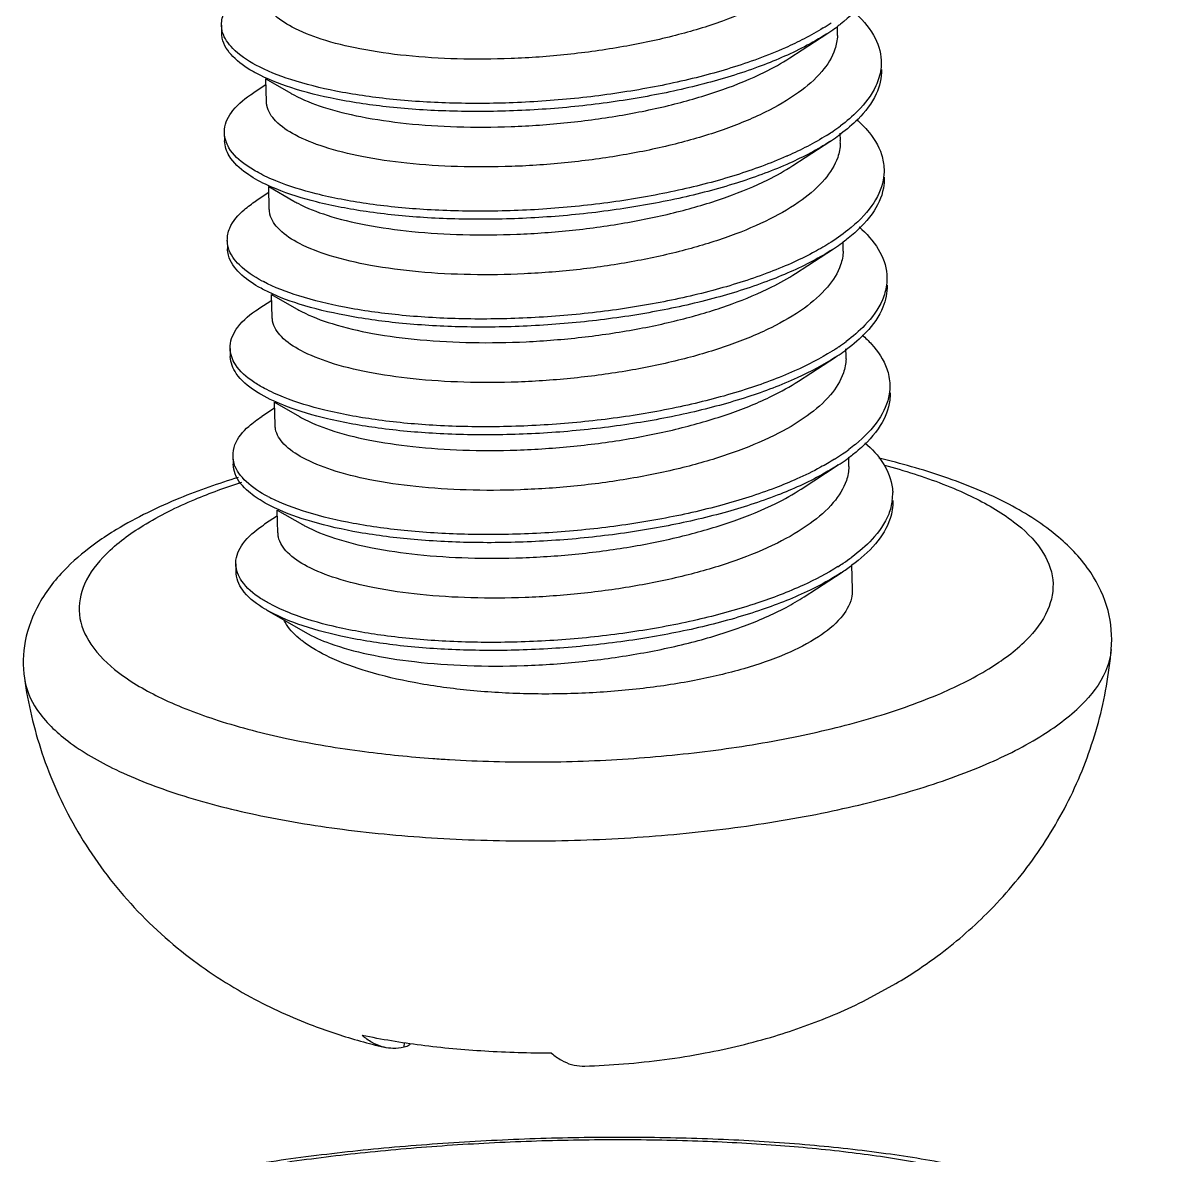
# Model space of a CAD drawing. Header units: millimetres. Extents: x 1779 to 2074, y -741 to -536.
# Drawn here: x 1896.964 to 1900.524, y -720.075 to -716.515 of the extents above; entities that cross this region are included whole.
import ezdxf

# ---------------------------------------------------------------- set-up
doc = ezdxf.new("R2010")
doc.units = ezdxf.units.MM
doc.layers.add('3_ALL_AXES', color=7, linetype='Continuous')

msp = doc.modelspace()

# ---------------------------------------------------------------- linework, layer by layer
at = {"color": 7, "linetype": 'Continuous'}
for p, q in [((1897.589, -716.5224), (1897.5896, -716.5478)), ((1899.3754, -716.6255), (1899.4917, -716.55)), ((1897.7285, -716.6915), (1897.8072, -716.7368)), ((1897.729, -716.7103), (1897.6887, -716.7364)), ((1897.598, -716.8612), (1897.5987, -716.8866)), ((1899.3844, -716.9643), (1899.5008, -716.8888)), ((1897.738, -717.049), (1897.6977, -717.0752)), ((1897.7375, -717.0303), (1897.8162, -717.0756)), ((1897.607, -717.1999), (1897.6077, -717.2253)), ((1899.3935, -717.3031), (1899.5098, -717.2276)), ((1897.7465, -717.369), (1897.8252, -717.4144)), ((1897.747, -717.3878), (1897.7068, -717.4139)), ((1897.616, -717.5387), (1897.6167, -717.5641)), ((1899.4025, -717.6418), (1899.5188, -717.5663)), ((1897.7561, -717.7265), (1897.7158, -717.7527)), ((1897.7556, -717.7078), (1897.8343, -717.7531)), ((1897.625, -717.8774), (1897.6257, -717.9028)), ((1899.4115, -717.9806), (1899.5278, -717.9051)), ((1897.7646, -718.0466), (1897.8433, -718.0919)), ((1897.7651, -718.0653), (1897.7248, -718.0914)), ((1897.6341, -718.2162), (1897.6347, -718.2416)), ((1899.4205, -718.3193), (1899.5368, -718.2438)), ((1897.732, -718.3614), (1897.8523, -718.4306)), ((1899.6645, -719.5593), (1899.7088, -719.5349)), ((1899.6045, -719.5914), (1899.6645, -719.5593)), ((1898.163, -719.7351), (1898.1644, -719.7202))]:
    msp.add_line(p, q, dxfattribs=at)
for centre, radius, start, end in [((1899.1094, -715.9373), 0.7005, 301.9564, 304.4534), ((1899.1545, -716.027), 0.6224, 305.5347, 306.5386), ((1899.1279, -715.9894), 0.6684, 302.981, 305.5149), ((1899.3767, -716.5493), 0.1485, 357.7426, 1.1502), ((1899.1644, -716.3418), 0.6203, 304.004, 306.6798), ((1899.0787, -716.2128), 0.7751, 302.1008, 302.4145), ((1899.1084, -716.2591), 0.7202, 302.3971, 304.0226), ((1899.1356, -716.3246), 0.672, 302.9116, 305.3469), ((1899.1798, -716.3874), 0.5952, 305.3742, 306.6781), ((1899.3877, -716.888), 0.1465, 357.6776, 1.1843), ((1899.1482, -716.6702), 0.6644, 302.9716, 305.5123), ((1899.176, -716.7095), 0.6162, 305.533, 306.5717), ((1899.3948, -717.2268), 0.1484, 357.7404, 1.1503), ((1897.9615, -716.8628), 0.5244, 242.2763, 242.6662), ((1899.1793, -717.0146), 0.626, 303.9628, 306.644), ((1899.1055, -716.9047), 0.7583, 302.1028, 303.0296), ((1899.1378, -716.9789), 0.7001, 302.9668, 305.2852), ((1899.1292, -716.9411), 0.7149, 303.0257, 303.9957), ((1899.1948, -717.0604), 0.6007, 305.3332, 306.6802), ((1899.4058, -717.5656), 0.1465, 357.6769, 1.1794), ((1899.1469, -717.2941), 0.6982, 301.8922, 304.3718), ((1899.1885, -717.355), 0.6245, 304.3804, 306.6639), ((1899.17, -717.3528), 0.6581, 302.9407, 305.4826), ((1899.2015, -717.3975), 0.6034, 305.5054, 306.6339), ((1899.413, -717.9043), 0.1482, 357.7288, 1.1511), ((1897.9763, -717.5464), 0.5175, 242.2416, 243.3707), ((1899.5353, -717.9948), 0.1635, 352.342, 1.0692), ((1899.1879, -717.6788), 0.6422, 303.6096, 306.5897), ((1899.1321, -717.596), 0.7421, 302.0951, 303.6562), ((1899.1741, -717.6842), 0.667, 302.9532, 306.489)]:
    msp.add_arc(centre, radius, start, end, dxfattribs=at)
for points, start_tangent, end_tangent in [([(1899.467, -716.3295), (1899.3941, -716.3955), (1899.291, -716.4566), (1899.1637, -716.5101), (1899.0164, -716.555), (1898.8523, -716.5903), (1898.6765, -716.615), (1898.4991, -716.6278), (1898.3297, -716.6288), (1898.1698, -716.6186), (1898.0244, -716.5974), (1897.9026, -716.5666), (1897.8108, -716.5286), (1897.7507, -716.4854), (1897.7229, -716.4376), (1897.7217, -716.4248)], (-0.644966, -0.764211), (-0.005455, 0.999985)), ([(1899.6541, -716.3233), (1899.6506, -716.3625), (1899.6124, -716.4424), (1899.535, -716.5194), (1899.525, -716.527)], (0.027151, -0.999631), (-0.803424, -0.595408)), ([(1897.5893, -716.5224), (1897.5985, -716.4798), (1897.6467, -716.4218), (1897.6797, -716.3977)], (-0.006267, 0.99998), (0.83796, 0.545732)), ([(1899.575, -716.4797), (1899.6383, -716.554), (1899.6626, -716.6332), (1899.6627, -716.6367)], (0.754516, -0.656281), (0.024213, -0.999707)), ([(1897.5927, -716.5455), (1897.591, -716.5387), (1897.5893, -716.5224)], (-0.282818, 0.959174), (-0.006267, 0.99998)), ([(1897.6868, -716.6676), (1897.625, -716.6211), (1897.5916, -716.5641), (1897.59, -716.5478)], (-0.869599, 0.493759), (-0.006267, 0.99998)), ([(1897.6971, -716.6482), (1897.6243, -716.5957), (1897.5927, -716.5455)], (-0.882539, 0.470239), (-0.282818, 0.959174)), ([(1899.4917, -716.55), (1899.4214, -716.5907), (1899.2761, -716.6541), (1899.1049, -716.7073), (1898.9146, -716.7487), (1898.7126, -716.7772), (1898.5071, -716.792), (1898.3061, -716.7929), (1898.1176, -716.7804), (1897.9491, -716.7553), (1897.8073, -716.7191), (1897.6978, -716.6736), (1897.6868, -716.6676)], (-0.838633, -0.544697), (-0.869599, 0.493759)), ([(1899.4801, -716.5316), (1899.4208, -716.5653), (1899.3616, -716.5938)], (-0.848225, -0.529637), (-0.913169, -0.407581)), ([(1899.5251, -716.5551), (1899.5171, -716.5985), (1899.476, -716.6683)], (-0.039248, -0.99923), (-0.644966, -0.764211)), ([(1899.3616, -716.5938), (1899.2755, -716.6287), (1899.1042, -716.6819), (1898.9139, -716.7233), (1898.7119, -716.7518), (1898.5064, -716.7666), (1898.3054, -716.7675), (1898.1169, -716.755), (1897.9484, -716.7299), (1897.8066, -716.6937), (1897.6971, -716.6482)], (-0.913169, -0.407581), (-0.882539, 0.470239)), ([(1897.8072, -716.7369), (1897.8169, -716.7422), (1897.9084, -716.7801), (1898.0271, -716.8103), (1898.1695, -716.8314), (1898.329, -716.842), (1898.5, -716.8414), (1898.6766, -716.829), (1898.8496, -716.8052), (1899.014, -716.7704), (1899.1647, -716.7252), (1899.2958, -716.6705), (1899.3754, -716.6256)], (0.869764, -0.493468), (0.838174, 0.545403)), ([(1899.476, -716.6683), (1899.4029, -716.7344), (1899.298, -716.7964), (1899.1661, -716.8512), (1899.0154, -716.8963), (1898.8513, -716.9308), (1898.6784, -716.9545), (1898.5016, -716.9668), (1898.3309, -716.9673), (1898.1719, -716.9566), (1898.0299, -716.9355), (1897.9115, -716.9054), (1897.8203, -716.8676), (1897.7594, -716.8238), (1897.7318, -716.7757), (1897.7307, -716.7635)], (-0.644966, -0.764211), (-0.005009, 0.999987)), ([(1899.6613, -716.6613), (1899.646, -716.7137), (1899.5891, -716.7925), (1899.5349, -716.8392)], (-0.133168, -0.991094), (-0.801603, -0.597856)), ([(1899.6634, -716.6621), (1899.6467, -716.7391), (1899.5898, -716.8179), (1899.5354, -716.8648)], (0.024213, -0.999707), (-0.80192, -0.597432)), ([(1899.6627, -716.6367), (1899.6613, -716.6613)], (0.024213, -0.999707), (-0.133168, -0.991094)), ([(1897.5982, -716.8611), (1897.5984, -716.8498), (1897.6252, -716.791), (1897.6887, -716.7364)], (-0.047273, 0.998882), (0.842217, 0.539139)), ([(1899.586, -716.8201), (1899.6181, -716.8523), (1899.6638, -716.9297), (1899.6715, -716.9754)], (0.748738, -0.662866), (0.029481, -0.999565)), ([(1897.6126, -716.9081), (1897.5982, -716.8611)], (-0.498339, 0.866983), (-0.047273, 0.998882)), ([(1899.4906, -716.8694), (1899.3683, -716.9336)], (-0.847112, -0.531415), (-0.914233, -0.405189)), ([(1897.6959, -717.0063), (1897.6678, -716.9884), (1897.6133, -716.9335), (1897.5989, -716.8866)], (-0.86608, 0.499906), (-0.047273, 0.998882)), ([(1897.7061, -716.9869), (1897.6671, -716.963), (1897.6126, -716.9081)], (-0.87981, 0.475326), (-0.498339, 0.866983)), ([(1899.5008, -716.8888), (1899.4949, -716.8926), (1899.3657, -716.9604), (1899.2075, -717.0192), (1899.0263, -717.0671), (1898.8295, -717.1026), (1898.6249, -717.1247), (1898.4205, -717.1329), (1898.2244, -717.1274), (1898.0444, -717.1088), (1897.8877, -717.0783), (1897.7605, -717.0375), (1897.6959, -717.0063)], (-0.839177, -0.543859), (-0.86608, 0.499906)), ([(1899.5341, -716.894), (1899.5258, -716.9383), (1899.4851, -717.007)], (-0.040357, -0.999185), (-0.644966, -0.764211)), ([(1899.3683, -716.9336), (1899.3651, -716.935), (1899.2068, -716.9938), (1899.0257, -717.0417), (1898.8289, -717.0772), (1898.6242, -717.0993), (1898.4198, -717.1075), (1898.2237, -717.102), (1898.0438, -717.0834), (1897.8871, -717.0529), (1897.7598, -717.0121), (1897.7061, -716.9869)], (-0.914233, -0.405189), (-0.87981, 0.475326)), ([(1897.8162, -717.0757), (1897.8291, -717.0827), (1897.9211, -717.12), (1898.0426, -717.1503), (1898.1879, -717.1711), (1898.3481, -717.1811), (1898.5176, -717.1798), (1898.6923, -717.1671), (1898.8666, -717.1426), (1899.0306, -717.1073), (1899.1789, -717.0621), (1899.3064, -717.0085), (1899.3844, -716.9643)], (0.869443, -0.494033), (0.838191, 0.545376)), ([(1899.6715, -716.9754), (1899.6689, -717.0099)], (0.029481, -0.999565), (-0.181931, -0.983311)), ([(1899.4851, -717.007), (1899.414, -717.0716), (1899.3136, -717.1319), (1899.1894, -717.1849), (1899.047, -717.2292), (1898.8879, -717.2647), (1898.7161, -717.2902), (1898.5409, -717.3043), (1898.3723, -717.3069)], (-0.644966, -0.764211), (-0.999841, 0.017805)), ([(1899.6689, -717.0099), (1899.6332, -717.0899), (1899.558, -717.1671), (1899.498, -717.2093)], (-0.181931, -0.983311), (-0.848509, -0.529181)), ([(1899.6722, -717.0008), (1899.6696, -717.0353), (1899.6338, -717.1153), (1899.5587, -717.1925), (1899.5432, -717.2044)], (0.029481, -0.999565), (-0.803076, -0.595876)), ([(1897.6075, -717.1999), (1897.615, -717.1608), (1897.6607, -717.1027), (1897.6977, -717.0752)], (-0.009554, 0.999954), (0.838027, 0.545629)), ([(1898.3723, -717.3069), (1898.208, -717.2981), (1898.0574, -717.2778), (1897.9305, -717.2473), (1897.8342, -717.209), (1897.7712, -717.1653), (1897.7414, -717.1169), (1897.7398, -717.1023)], (-0.999841, 0.017805), (-0.005522, 0.999985)), ([(1899.593, -717.1571), (1899.6536, -717.227), (1899.6803, -717.306), (1899.6807, -717.3142)], (0.75506, -0.655656), (0.02163, -0.999766)), ([(1897.6107, -717.223), (1897.6099, -717.2197), (1897.6075, -717.1999)], (-0.276339, 0.96106), (-0.009554, 0.999954)), ([(1897.7049, -717.3451), (1897.6467, -717.3024), (1897.6107, -717.2456), (1897.6082, -717.2253)], (-0.868976, 0.494855), (-0.010436, 0.999946)), ([(1897.7175, -717.327), (1897.6456, -717.2765), (1897.6107, -717.223)], (-0.885185, 0.465238), (-0.276339, 0.96106)), ([(1899.5098, -717.2276), (1899.4471, -717.2642), (1899.3036, -717.3281), (1899.1337, -717.382), (1898.9443, -717.4242), (1898.7428, -717.4534), (1898.5372, -717.469), (1898.3357, -717.4708)], (-0.838711, -0.544576), (-0.999662, 0.025987)), ([(1899.498, -717.2093), (1899.4465, -717.2388), (1899.3794, -717.2714)], (-0.848509, -0.529181), (-0.913311, -0.407263)), ([(1899.5431, -717.2326), (1899.5351, -717.276), (1899.4941, -717.3458)], (-0.039286, -0.999228), (-0.644966, -0.764211)), ([(1899.3794, -717.2714), (1899.3029, -717.3027), (1899.133, -717.3566), (1898.9436, -717.3988), (1898.7421, -717.428), (1898.5365, -717.4436), (1898.3351, -717.4454)], (-0.913311, -0.407263), (-0.999662, 0.025987)), ([(1898.378, -717.5203), (1898.5464, -717.5177), (1898.7214, -717.5036), (1898.8929, -717.4782), (1899.0519, -717.4428), (1899.1943, -717.3986), (1899.3191, -717.3454), (1899.3935, -717.3031)], (0.999841, -0.017805), (0.838212, 0.545344)), ([(1898.3357, -717.4708), (1898.1466, -717.459), (1897.977, -717.4347), (1897.8335, -717.3992), (1897.722, -717.3544), (1897.7049, -717.3451)], (-0.999662, 0.025987), (-0.868976, 0.494855)), ([(1898.3351, -717.4454), (1898.1456, -717.4336), (1897.9758, -717.4092), (1897.8322, -717.3736), (1897.7207, -717.3287)], (-0.999662, 0.025987), (-0.888331, 0.459204)), ([(1899.4941, -717.3458), (1899.4211, -717.4118), (1899.3165, -717.4737), (1899.185, -717.5285), (1899.0344, -717.5736), (1898.8703, -717.6082), (1898.6975, -717.6319), (1898.5211, -717.6443), (1898.3504, -717.6449), (1898.1911, -717.6343), (1898.0487, -717.6132), (1897.9302, -717.5831), (1897.8388, -717.5454), (1897.7777, -717.5016), (1897.7499, -717.4534), (1897.7487, -717.441)], (-0.644966, -0.764211), (-0.004894, 0.999988)), ([(1899.6793, -717.3389), (1899.6662, -717.3864), (1899.6116, -717.4655), (1899.5529, -717.5168)], (-0.132938, -0.991124), (-0.801944, -0.597399)), ([(1899.6814, -717.3396), (1899.6681, -717.4088), (1899.6152, -717.4878), (1899.5537, -717.5421)], (0.02056, -0.999789), (-0.801882, -0.597483)), ([(1899.6807, -717.3142), (1899.6793, -717.3389)], (0.02163, -0.999766), (-0.132938, -0.991124)), ([(1897.6161, -717.5387), (1897.6162, -717.5308), (1897.6405, -717.472), (1897.7049, -717.4151), (1897.7068, -717.4139)], (-0.043994, 0.999032), (0.84165, 0.540023)), ([(1897.8252, -717.4144), (1897.8404, -717.4226), (1897.9367, -717.4608), (1898.0636, -717.4913), (1898.2139, -717.5115), (1898.378, -717.5203)], (0.869186, -0.494486), (0.999841, -0.017805)), ([(1899.6032, -717.4969), (1899.6322, -717.5253), (1899.6803, -717.6026), (1899.6896, -717.653)], (0.750447, -0.66093), (0.031509, -0.999503)), ([(1897.6328, -717.589), (1897.6161, -717.5387)], (-0.527205, 0.849738), (-0.043994, 0.999032)), ([(1899.5085, -717.547), (1899.3902, -717.6094)], (-0.847071, -0.53148), (-0.912773, -0.408467)), ([(1897.714, -717.6838), (1897.6949, -717.6721), (1897.6358, -717.6178), (1897.6167, -717.5641)], (-0.866964, 0.498371), (-0.037386, 0.999301)), ([(1897.7239, -717.6643), (1897.6896, -717.6436), (1897.6328, -717.589)], (-0.879578, 0.475754), (-0.527205, 0.849738)), ([(1899.5188, -717.5663), (1899.3984, -717.6314), (1899.2431, -717.6911), (1899.0643, -717.7402), (1898.8691, -717.7769), (1898.6653, -717.8004), (1898.4608, -717.8102), (1898.2637, -717.8062), (1898.0819, -717.7891), (1897.9224, -717.7599), (1897.7917, -717.7203), (1897.714, -717.6838)], (-0.838865, -0.54434), (-0.866964, 0.498371)), ([(1899.5522, -717.5715), (1899.5438, -717.6158), (1899.5031, -717.6846)], (-0.04037, -0.999185), (-0.644966, -0.764211)), ([(1899.3902, -717.6094), (1899.2349, -717.6682), (1899.0549, -717.7167), (1898.8588, -717.753), (1898.6544, -717.7758), (1898.4498, -717.7849), (1898.253, -717.7802), (1898.0719, -717.7624), (1897.9136, -717.7325), (1897.7845, -717.6923), (1897.7239, -717.6643)], (-0.912773, -0.408467), (-0.879578, 0.475754)), ([(1897.8342, -717.7532), (1897.8406, -717.7567), (1897.9308, -717.7948), (1898.0498, -717.8257), (1898.1908, -717.8471), (1898.3475, -717.858), (1898.5177, -717.858), (1898.6962, -717.846), (1898.8727, -717.8222), (1899.0372, -717.7877), (1899.1877, -717.7429), (1899.3201, -717.6882), (1899.4025, -717.6418)], (0.869535, -0.493871), (0.838151, 0.545439)), ([(1899.6896, -717.653), (1899.6878, -717.6826)], (0.031509, -0.999503), (-0.153735, -0.988112)), ([(1899.5031, -717.6846), (1899.4299, -717.7507), (1899.326, -717.8122), (1899.197, -717.8662), (1899.0497, -717.9107), (1898.8851, -717.9459), (1898.7082, -717.9705), (1898.5293, -717.983), (1898.3587, -717.9836), (1898.2, -717.973), (1898.0558, -717.9516), (1897.9352, -717.9205), (1897.8446, -717.8824), (1897.7856, -717.8392), (1897.7589, -717.792), (1897.7578, -717.7799)], (-0.644966, -0.764211), (-0.00612, 0.999981)), ([(1899.6878, -717.6826), (1899.6544, -717.7627), (1899.5816, -717.8402), (1899.5613, -717.8559)], (-0.153735, -0.988112), (-0.801963, -0.597373)), ([(1899.6903, -717.6784), (1899.6895, -717.7009), (1899.6598, -717.781), (1899.5905, -717.8586), (1899.5616, -717.8817)], (0.033442, -0.999441), (-0.802418, -0.596763)), ([(1897.6256, -717.8774), (1897.6316, -717.8418), (1897.675, -717.7836), (1897.7158, -717.7527)], (-0.014779, 0.999891), (0.838325, 0.54517)), ([(1899.6115, -717.8351), (1899.6688, -717.8999), (1899.6979, -717.9788), (1899.6988, -717.9917)], (0.75436, -0.656461), (0.020026, -0.999799)), ([(1897.6289, -717.9007), (1897.6256, -717.8774)], (-0.271434, 0.962457), (-0.014779, 0.999891)), ([(1897.7229, -718.0227), (1897.6744, -717.9888), (1897.6318, -717.9326), (1897.6263, -717.9028)], (-0.86701, 0.49829), (-0.027862, 0.999612)), ([(1897.7353, -718.0044), (1897.667, -717.9573), (1897.6289, -717.9007)], (-0.884803, 0.465966), (-0.271434, 0.962457)), ([(1899.5278, -717.9051), (1899.4844, -717.9312), (1899.3457, -717.9964), (1899.1797, -718.0518), (1898.9932, -718.0959), (1898.7934, -718.1272), (1898.5883, -718.145), (1898.3859, -718.1489), (1898.1943, -718.1394), (1898.021, -718.117), (1897.8729, -718.0832), (1897.7558, -718.0398), (1897.7229, -718.0227)], (-0.838975, -0.544171), (-0.86701, 0.49829)), ([(1899.5158, -717.8869), (1899.472, -717.9123), (1899.3972, -717.9491)], (-0.848797, -0.528718), (-0.913463, -0.406922)), ([(1899.5612, -717.9102), (1899.5531, -717.9537), (1899.5121, -718.0233)], (-0.039484, -0.99922), (-0.644966, -0.764211)), ([(1899.3972, -717.9491), (1899.3302, -717.9767), (1899.1617, -718.0312), (1898.9733, -718.0741), (1898.7723, -718.1042), (1898.5667, -718.1206), (1898.3648, -718.1232), (1898.1744, -718.1122), (1898.0032, -718.0885), (1897.8579, -718.0535), (1897.7444, -718.0091)], (-0.913463, -0.406922), (-0.893813, 0.44844)), ([(1897.8432, -718.0919), (1897.8527, -718.0971), (1897.9442, -718.135), (1898.0629, -718.1652), (1898.205, -718.1864), (1898.3643, -718.197), (1898.5353, -718.1964), (1898.7121, -718.1841), (1898.8852, -718.1603), (1899.0496, -718.1256), (1899.2003, -718.0804), (1899.3316, -718.0257), (1899.4115, -717.9806)], (0.869769, -0.493459), (0.838171, 0.545408)), ([(1899.6973, -718.0165), (1899.6862, -718.0592), (1899.634, -718.1384), (1899.5707, -718.1945)], (-0.131997, -0.99125), (-0.802354, -0.596848)), ([(1899.6993, -718.0171), (1899.691, -718.0733), (1899.6445, -718.1527), (1899.5707, -718.2204)], (0.020124, -0.999797), (-0.803483, -0.595328)), ([(1899.5121, -718.0233), (1899.4394, -718.0891), (1899.3362, -718.1504), (1899.2058, -718.205), (1899.0559, -718.2502), (1898.8917, -718.2851), (1898.719, -718.3091), (1898.5438, -718.3216), (1898.3732, -718.3225), (1898.2133, -718.3122), (1898.0697, -718.2913), (1897.9503, -718.2612), (1897.8585, -718.2238), (1897.7966, -718.18), (1897.7681, -718.1316), (1897.7668, -718.1186)], (-0.644966, -0.764211), (-0.004704, 0.999989)), ([(1897.6341, -718.2162), (1897.6341, -718.2118), (1897.656, -718.1529), (1897.7181, -718.0959), (1897.7248, -718.0915)], (-0.037843, 0.999284), (0.840935, 0.541137)), ([(1897.6531, -718.2698), (1897.6341, -718.2162)], (-0.554864, 0.831941), (-0.037843, 0.999284)), ([(1899.5264, -718.2246), (1899.4181, -718.2825), (1899.408, -718.287)], (-0.847095, -0.531441), (-0.91275, -0.408519)), ([(1897.732, -718.3613), (1897.7262, -718.358), (1897.6607, -718.3045), (1897.6351, -718.247), (1897.6348, -718.2416)], (-0.868676, 0.49538), (-0.013363, 0.999911)), ([(1897.7417, -718.3416), (1897.7122, -718.3242), (1897.6531, -718.2698)], (-0.8795, 0.475899), (-0.554864, 0.831941)), ([(1899.5369, -718.2438), (1899.4391, -718.2983), (1899.2882, -718.3596), (1899.1128, -718.4105), (1898.9198, -718.4493), (1898.7168, -718.4751), (1898.5118, -718.4871), (1898.313, -718.4853), (1898.1282, -718.4703), (1897.9646, -718.4429), (1897.8289, -718.4049), (1897.732, -718.3613)], (-0.838572, -0.54479), (-0.868676, 0.49538)), ([(1899.408, -718.287), (1899.2629, -718.3424), (1899.0841, -718.3917), (1898.8888, -718.4287), (1898.6847, -718.4524), (1898.4798, -718.4623), (1898.2823, -718.4584), (1898.1001, -718.4413), (1897.9403, -718.4121), (1897.8093, -718.3724), (1897.7417, -718.3416)], (-0.91275, -0.408519), (-0.8795, 0.475899)), ([(1899.5715, -718.2964), (1899.569, -718.3237), (1899.5354, -718.3856), (1899.4657, -718.4448), (1899.3628, -718.4988), (1899.231, -718.5453), (1899.0758, -718.5823), (1898.9037, -718.6085), (1898.7219, -718.6225), (1898.538, -718.6239), (1898.3597, -718.6126), (1898.1945, -718.5891), (1898.0493, -718.5543), (1897.9302, -718.5097), (1897.8422, -718.4572), (1897.8324, -718.4492)], (0.031051, -0.999518), (-0.764175, 0.645009)), ([(1897.8523, -718.4306), (1897.9303, -718.4659), (1898.0499, -718.4995), (1898.1956, -718.5231), (1898.3613, -718.5354), (1898.54, -718.5354), (1898.7242, -718.5225), (1898.9061, -718.497), (1899.078, -718.4594), (1899.2326, -718.4107), (1899.3636, -718.3527), (1899.4205, -718.3194)], (0.868063, -0.496455), (0.838418, 0.545028)), ([(1897.8324, -718.4492), (1897.7889, -718.3989), (1897.7861, -718.3937)], (-0.764175, 0.645009), (-0.454381, 0.890807)), ([(1898.1004, -719.7351), (1898.0945, -719.7336), (1898.0624, -719.72), (1898.0316, -719.6979)], (-0.9727, 0.232065), (-0.753914, 0.656973)), ([(1898.6266, -719.7536), (1898.4168, -719.7476), (1898.2163, -719.7289), (1898.0316, -719.6979)], (-0.999997, -0.002484), (-0.978593, 0.205805)), ([(1898.1833, -719.7238), (1898.1791, -719.7282), (1898.163, -719.7351)], (-0.584588, -0.81133), (-0.975161, -0.221497)), ([(1898.163, -719.7351), (1898.128, -719.7387), (1898.1004, -719.7351)], (-0.975161, -0.221497), (-0.9727, 0.232065)), ([(1898.6266, -719.7536), (1898.6574, -719.7757), (1898.6896, -719.7893), (1898.723, -719.7944), (1898.7309, -719.7944)], (0.753914, -0.656973), (0.999387, 0.035012)), ([(1900.5243, -720.472), (1900.4763, -720.3869), (1900.4065, -720.3123), (1900.3189, -720.2505), (1900.2111, -720.1977), (1900.0749, -720.1504), (1899.8977, -720.1068), (1899.6777, -720.0695), (1899.4381, -720.0427), (1899.1832, -720.0259), (1898.9169, -720.0187), (1898.644, -720.0208), (1898.3698, -720.0322), (1898.0995, -720.0526), (1897.8384, -720.0819), (1897.5909, -720.1198), (1897.3606, -720.1666), (1897.1486, -720.224), (1897.0503, -720.2575)], (-0.375546, 0.926804), (-0.937179, -0.34885)), ([(1897.0586, -720.2794), (1897.1964, -720.2263), (1897.3682, -720.1771), (1897.5695, -720.1333), (1897.7954, -720.0957), (1898.0404, -720.0655), (1898.2984, -720.0433), (1898.563, -720.0297), (1898.8278, -720.025), (1899.0862, -720.0293), (1899.3318, -720.0425), (1899.5586, -720.0643), (1899.761, -720.0942), (1899.9341, -720.1314), (1900.0736, -720.175), (1900.176, -720.2239), (1900.2387, -720.277), (1900.2604, -720.3328), (1900.2404, -720.3901), (1900.1792, -720.4475), (1900.0785, -720.5034)], (0.909485, 0.415737), (-0.909485, -0.415737))]:
    msp.add_spline(points, degree=3, dxfattribs=dict(at, start_tangent=start_tangent, end_tangent=end_tangent))
at = {"layer": '3_ALL_AXES', "color": 7, "linetype": 'Continuous'}
for p, q in [((1899.5253, -716.5463), (1899.5248, -716.5267)), ((1897.7304, -716.7636), (1897.7285, -716.6915)), ((1899.5343, -716.885), (1899.5337, -716.8626)), ((1897.7394, -717.1023), (1897.7375, -717.0303)), ((1899.5433, -717.2238), (1899.5428, -717.2039)), ((1897.7485, -717.4411), (1897.7465, -717.369)), ((1899.5523, -717.5625), (1899.5517, -717.5395)), ((1897.7575, -717.7798), (1897.7556, -717.7078)), ((1899.5614, -717.9013), (1899.5608, -717.8806)), ((1897.7665, -718.1186), (1897.7646, -718.0466)), ((1899.5719, -718.2964), (1899.5698, -718.2193))]:
    msp.add_line(p, q, dxfattribs=at)
msp.add_arc((1898.5516, -717.847), 1.9413, 254.2983, 256.5605, dxfattribs=at)
for points, start_tangent, end_tangent in [([(1900.3859, -718.4845), (1900.3755, -718.3627), (1900.3211, -718.2433), (1900.2198, -718.1316), (1900.0655, -718.0295), (1899.8593, -717.9422), (1899.6557, -717.8839)], (0.086943, 0.996213), (-0.972879, 0.231316)), ([(1899.6726, -717.9055), (1899.766, -717.933), (1899.9441, -718.0028), (1900.0789, -718.0834), (1900.1658, -718.1722), (1900.2018, -718.2659), (1900.1857, -718.3615), (1900.1181, -718.4557)], (0.965872, -0.259019), (-0.708386, -0.705825)), ([(1897.6417, -717.9444), (1897.4578, -718.0095), (1897.2587, -718.1082), (1897.1981, -718.1479)], (-0.956216, -0.292662), (-0.814773, -0.57978)), ([(1897.2263, -718.185), (1897.3431, -718.0954), (1897.5052, -718.0134), (1897.6527, -717.9589)], (0.708386, 0.705825), (0.951042, 0.309061)), ([(1897.1981, -718.1479), (1897.1038, -718.2268)], (-0.814773, -0.57978), (-0.708386, -0.705825)), ([(1897.2263, -718.185), (1897.1587, -718.2792), (1897.1426, -718.3748), (1897.1786, -718.4685), (1897.2655, -718.5572), (1897.4003, -718.6378), (1897.5784, -718.7077), (1897.7938, -718.7643), (1898.039, -718.8058), (1898.2531, -718.8273)], (-0.708386, -0.705825), (0.997384, -0.072292)), ([(1897.1038, -718.2268), (1897.0158, -718.3412), (1896.9725, -718.4589), (1896.9697, -718.5755)], (-0.708386, -0.705825), (0.139848, -0.990173)), ([(1898.2531, -718.8273), (1898.3058, -718.8308), (1898.5851, -718.8384), (1898.8674, -718.8283), (1899.143, -718.801), (1899.4026, -718.7573), (1899.6373, -718.6987), (1899.8392, -718.6272), (1900.0013, -718.5453), (1900.1181, -718.4557)], (0.997384, -0.072292), (0.708386, 0.705825)), ([(1899.9949, -719.3142), (1900.1465, -719.135), (1900.2645, -718.9329), (1900.3451, -718.7141), (1900.3859, -718.4845)], (0.708386, 0.705825), (0.086943, 0.996213)), ([(1900.3857, -718.4845), (1900.3676, -718.5538), (1900.2921, -718.659)], (-0.09283, -0.995682), (-0.708386, -0.705825)), ([(1896.9697, -718.5755), (1897.009, -718.6733), (1897.1061, -718.7724), (1897.2566, -718.8624), (1897.4555, -718.9404), (1897.6961, -719.0037), (1897.97, -719.05), (1898.268, -719.0779), (1898.5799, -719.0864), (1898.8952, -719.0752), (1899.203, -719.0447), (1899.493, -718.9958), (1899.7551, -718.9304), (1899.9806, -718.8506), (1900.1616, -718.7591), (1900.2921, -718.659)], (0.139685, -0.990196), (0.708386, 0.705825)), ([(1896.9697, -718.5755), (1897.0249, -718.8095), (1897.1294, -719.0433), (1897.2814, -719.2583), (1897.4765, -719.4436), (1897.6812, -719.5775), (1897.8776, -719.6671), (1898.0262, -719.7159)], (0.139848, -0.990173), (0.962612, -0.270883)), ([(1899.7088, -719.5349), (1899.8384, -719.4489), (1899.9949, -719.3142)], (0.860449, 0.509537), (0.708386, 0.705825)), ([(1898.7309, -719.7944), (1898.8528, -719.7874), (1899.1092, -719.7531), (1899.3278, -719.6999), (1899.5123, -719.6336), (1899.6045, -719.5914)], (0.99942, 0.034048), (0.89616, 0.443732))]:
    msp.add_spline(points, degree=3, dxfattribs=dict(at, start_tangent=start_tangent, end_tangent=end_tangent))

doc.saveas('drawing.dxf')
